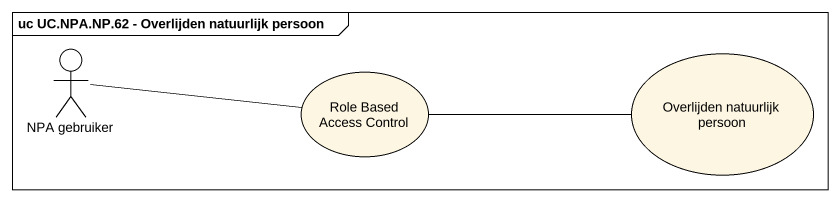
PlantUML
@startuml
mainframe uc UC.NPA.NP.62 - Overlijden natuurlijk persoon
actor "NPA gebruiker" as NPA_gebruiker
usecase "Role Based Access Control" as Role_Based_Access_Control
usecase "Overlijden natuurlijk persoon" as Overlijden_natuurlijk
NPA_gebruiker -right- Role_Based_Access_Control
Role_Based_Access_Control -right- Overlijden_natuurlijk
@enduml
